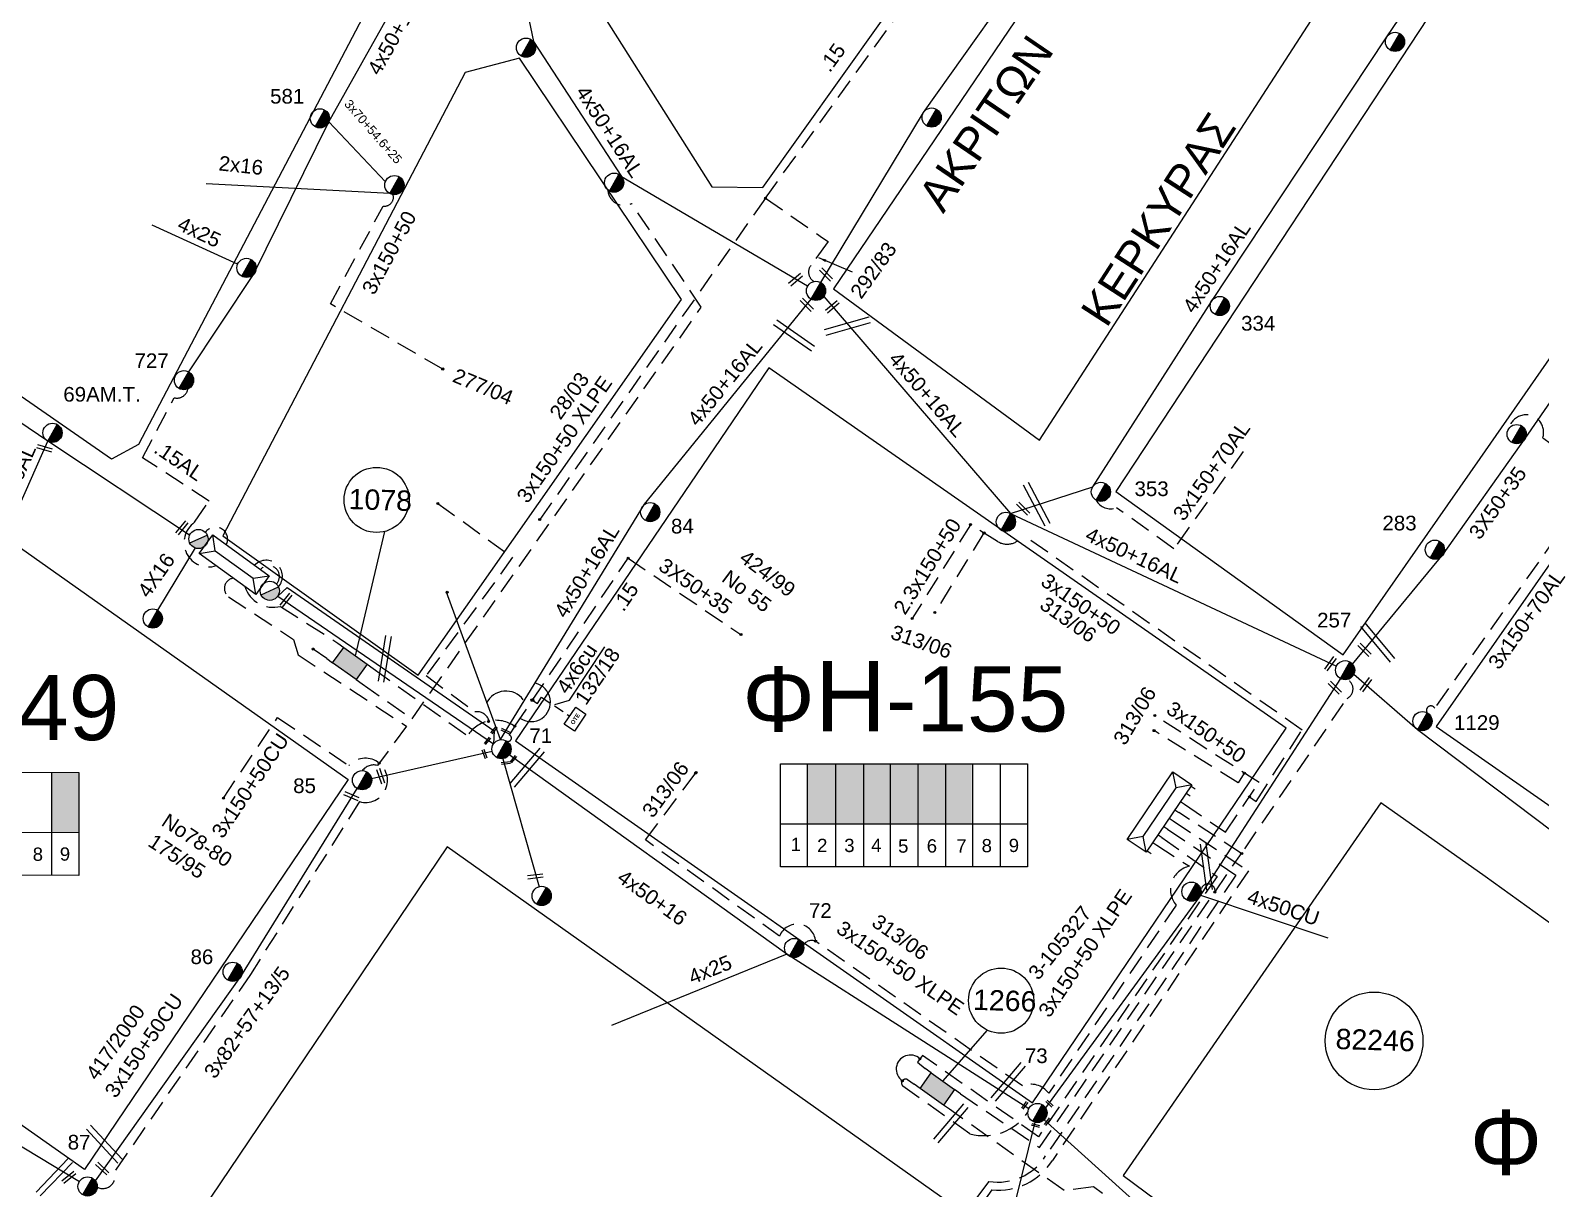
# Model space of a CAD drawing. Header units: millimetres. Extents: x 864 to 3062, y 833 to 2619.
# Drawn here: x 1935.2 to 2120.7, y 1020.3 to 1162.6 of the extents above; entities that cross this region are included whole.
import ezdxf
from ezdxf.enums import TextEntityAlignment as Align

# ---------------------------------------------------------------- set-up
doc = ezdxf.new("R2010")
doc.units = ezdxf.units.MM
doc.linetypes.add('DASHED', pattern=[19.05, 12.7, -6.35])
for name, color, linetype, lineweight in [('.15', 7, 'Continuous', 30), ('2x16', 7, 'Continuous', 30), ('3x150+50', 7, 'Continuous', 30), ('3x150+50 XLPE', 7, 'SYN_LINE', 30), ('3x150+50CU', 7, 'Continuous', 30), ('3x150+70', 7, 'Continuous', 30), ('3x150+70AL', 7, 'DASHED', 30), ('3X50+35', 7, 'Continuous', 30), ('3x70+54.6+25 AL', 7, 'SYN_LINE', 30), ('3x82+57+13_5', 7, 'Continuous', 30), ('4x25', 7, 'Continuous', 30), ('4X35', 7, 'DASHED', 30), ('4x50+13', 7, 'Continuous', 30), ('4x50+16', 7, 'Continuous', 30), ('4x50+16AL', 7, 'Continuous', 30), ('4x50AL', 7, 'Continuous', 30), ('4x50CU', 7, 'Continuous', 30), ('text διευθύνσεων', 250, 'Continuous', 30), ('Υπόβαθρο ΔΕΗ', 7, 'Continuous', 30)]:
    doc.layers.add(name, color=color, linetype=linetype, lineweight=lineweight)
for name, color, linetype in [('Link Box 4 Διευθύνσεων', 7, 'Continuous'), ('Pillar OTE', 7, 'Continuous'), ('TEXT ΚΑΛΩΔΙΩΝ', 7, 'Continuous'), ('Άγνωστα', 7, 'Continuous'), ('ΑΓΝΩΣΤΟ ΥΠΟΓΕΙΟ ΚΑΛΩΔΙΟ', 7, 'DASHED'), ('Επιγραφές - Σχήματα', 7, 'Continuous'), ('Καλώδια ΧΤ   3x150+50CU', 7, 'DASHED'), ('Καλώδια ΧΤ   3x150AL+50CU', 7, 'DASHED'), ('Μηχανική τομή', 7, 'Continuous'), ('Στύλος ΦΜ', 7, 'Continuous'), ('Στύλος ΦΜ @ 1', 7, 'Continuous'), ('Συνδέσεις', 7, 'Continuous'), ('Τομή', 7, 'Continuous'), ('Υποσταθμός εναέριος 2 στύλων', 7, 'Continuous'), ('Υποσταθμός πόλεως', 7, 'Continuous'), ('Υπόγεια καλώδια Παροχών ΧΤ   4x50AL', 7, 'DASHED'), ('Υπόγεια καλώδια Παροχών ΧΤ   4x6', 7, 'DASHED')]:
    doc.layers.add(name, color=color, linetype=linetype)
doc.styles.add('arial', font='arial.ttf')
doc.styles.get("Standard").update_dxf_attribs({"font": 'arial.ttf'})
doc.linetypes.add('SYN_LINE', pattern='A,0.5,-0.0001,["/\\/\\/\\/",Standard,S=0.1,R=0,X=0,Y=-0.05],-0.25', length=0.7501)
doc.dimstyles.new('ISO-25', dxfattribs={"dimtxt": 2.5, "dimasz": 2.5, "dimexe": 1.25, "dimexo": 0.625, "dimtad": 1, "dimtxsty": 'Standard', "dimcen": 2.5, "dimadec": 0, "dimazin": 0, "dimtfac": 1, "dimtmove": 0, "dimatfit": 3, "dimfxl": 1, "dimarcsym": 0})

# ---------------------------------------------------------------- blocks, each defined once
blk = doc.blocks.new('ΥΠΑΡΧΩΝ ΤΣΙΜΕΝΤΕΝΙΟΣ ΣΤΥΛΟΣ')
at = {"layer": 'Στύλος ΦΜ'}
blk.add_hatch(color=7, dxfattribs=at).paths.add_polyline_path([(-1.29, -2.28, 0.574793), (2.62, 0, 0.268822), (1.3, 2.27)])
at = {"layer": 'Στύλος ΦΜ', "color": 7}
blk.add_line((-1.29, -2.28), (1.3, 2.27), dxfattribs=at)
blk.add_circle((0, 0), 2.62, dxfattribs=at)
at = {"layer": 'Στύλος ΦΜ', "flags": 4}
for tag, p in [('ΑΡΙΘΜΟΣ', (-4.68, 8.05)), ('ΤΥΠΟΣ', (-4.91, 3.03))]:
    blk.add_attdef(tag, p, '', height=4, dxfattribs=at)
blk = doc.blocks.new('LINK BOX 4 ΑΝΑΧΩΡΗΣΕΩΝ')
at = {"layer": 'Link Box 4 Διευθύνσεων', "ltscale": 40}
blk.add_hatch(color=256, dxfattribs=at).paths.add_polyline_path([(-3.54, 0), (-3.54, -4.67), (3.54, -4.67), (3.54, 0)])
for p, q in [((-3.54, 0), (-5.33, 0)), ((5.33, 0), (3.54, 0)), ((-3.54, -4.67), (-5.33, -4.67)), ((5.33, -4.67), (3.54, -4.67))]:
    blk.add_line(p, q, dxfattribs=at)
blk.add_lwpolyline([(-3.54, -4.67), (-3.54, 0), (3.54, 0), (3.54, -4.67)], close=True, dxfattribs=at)
blk = doc.blocks.new('ΥΠΟΣΤΑΘΜΟΣ ΠΟΛΕΩΣ 9 ΑΝΑΧΩΡΗΣΕΩΝ')
at = {"layer": 'Υποσταθμός πόλεως', "ltscale": 40}
for p, q in [((-9.63, -2.82), (-9.63, -4)), ((-7.12, -2.82), (-7.12, -4)), ((-4.84, -2.82), (-4.84, -4)), ((-2.36, -2.82), (-2.36, -4)), ((0.09, -2.82), (0.09, -4)), ((2.55, -2.82), (2.55, -4)), ((5.02, -2.82), (5.02, -4)), ((7.48, -2.82), (7.48, -4)), ((9.61, -2.82), (9.61, -4))]:
    blk.add_line(p, q, dxfattribs=at)
blk.add_lwpolyline([(-10.02, 2.82), (10.02, 2.82), (10.02, -2.82), (-10.02, -2.82)], close=True, dxfattribs=at)
for points in [[(-7.21, 0), (-10.02, 2.82)], [(-10.02, -2.82), (-7.21, 0)], [(-7.21, 0), (7.21, 0)], [(7.21, 0), (10.02, 2.82)], [(10.02, -2.82), (7.21, 0)]]:
    blk.add_lwpolyline(points, dxfattribs=at)
at = {"layer": 'Υποσταθμός πόλεως', "linetype": 'SYN_LINE', "ltscale": 40, "flags": 1}
for tag, p in [('ΜΕΤΑΣΧΗΜΑΤΙΣΜΟΣ', (10.79, 1.71)), ('ΙΣΧΥΣ', (10.77, -1.08)), ('ΑΡΙΘΜΟΣ', (10.89, -3.8))]:
    blk.add_attdef(tag, p, '', height=1.8, dxfattribs=at)
blk = doc.blocks.new('ΥΠΟΣΤΑΘΜΟΣ ΕΝΑΕΡΙΟΣ ΕΠΙ 2 ΣΤΥΛΩΝ')
at = {"layer": 'Υποσταθμός εναέριος 2 στύλων', "linetype": 'Continuous'}
for points in [[(-11.97, -2.11, 0.574793), (-8.45, -0.07, 0.268822), (-9.64, 1.98)], [(9.68, -2.15, 0.574793), (13.19, -0.1, 0.268822), (12.01, 1.95)]]:
    blk.add_hatch(color=256, dxfattribs=at).paths.add_polyline_path(points)
for p, q in [((-11.97, -2.11), (-9.64, 1.98)), ((9.68, -2.15), (12.01, 1.95))]:
    blk.add_line(p, q, dxfattribs=at)
for centre in [(-10.81, -0.07), (10.84, -0.1)]:
    blk.add_circle(centre, 2.36, dxfattribs=at)
at = {"layer": 'Υποσταθμός πόλεως', "linetype": 'Continuous', "ltscale": 40}
blk.add_lwpolyline([(-8.57, 2.82), (8.57, 2.82), (8.57, -2.82), (-8.57, -2.82)], close=True, dxfattribs=at)
for points in [[(-5.75, 0), (-8.57, 2.82)], [(-8.57, -2.82), (-5.75, 0)], [(-5.75, 0), (5.75, 0)], [(5.75, 0), (8.57, 2.82)], [(8.57, -2.82), (5.75, 0)]]:
    blk.add_lwpolyline(points, dxfattribs=at)
at = {"layer": 'Υποσταθμός εναέριος 2 στύλων', "ltscale": 40, "flags": 1}
for tag, p in [('ΜΕΤΑΣΧΗΜΑΤΙΣΜΟΣ', (14.09, 2.51)), ('ΙΣΧΥΣ', (14.07, -0.28)), ('ΑΡΙΘΜΟΣ', (14.19, -3))]:
    blk.add_attdef(tag, p, '', height=1.8, dxfattribs=at)
blk = doc.blocks.new('ΜΗΧΑΝΙΚΗ ΤΟΜΗ')
at = {"layer": 'Μηχανική τομή', "ltscale": 40}
for p, q in [((-1.89, 0.78), (5.69, 0.78)), ((-1.89, -0.77), (5.69, -0.77))]:
    blk.add_line(p, q, dxfattribs=at)
blk = doc.blocks.new('ΤΟΜΗ')
at = {"layer": 'Τομή', "ltscale": 40}
for p, q in [((-5.68, 0), (17.06, 0)), ((-5.68, -2.77), (17.06, -2.77))]:
    blk.add_line(p, q, dxfattribs=at)
blk = doc.blocks.new('_ΣΥΝΔΕΣΗ')
at = {"layer": 'Συνδέσεις', "linetype": 'SYN_LINE', "ltscale": 40}
blk.add_hatch(color=256, dxfattribs=at).paths.add_polyline_path([(0.5, -0.01, 1), (-0.5, -0.01, 1)])
at = {"layer": 'Συνδέσεις'}
blk.add_circle((0, -0.01), 0.5, dxfattribs=at)
blk = doc.blocks.new('TSONTA XT1')
at = {"ltscale": 40}
h = blk.add_hatch(color=256, dxfattribs=at)
h.dxf.hatch_style = 1
h.paths.add_polyline_path([(595.96, 2487.66), (597.07, 2488.77), (595.96, 2489.87), (594.85, 2488.77)])
blk.add_lwpolyline([(594.85, 2488.77), (595.96, 2489.87), (597.07, 2488.77), (595.96, 2487.66)], close=True, dxfattribs=at)
blk = doc.blocks.new('PILLAR ΟΤΕ')
at = {"layer": 'Pillar OTE', "ltscale": 40}
blk.add_lwpolyline([(-3.31, 2.02), (3.39, 2.02), (3.39, -1.99), (-3.31, -1.99)], close=True, dxfattribs=at)
at = {"layer": 'Pillar OTE', "insert": (-1.81, 0.71), "char_height": 1.3575, "width": 109.961, "attachment_point": 1}
blk.add_mtext('{\\fArial|b1|i0|c161|p34;OTE}', dxfattribs=at)

msp = doc.modelspace()

# ---------------------------------------------------------------- hatches: boundary and pattern name
at = {"layer": 'Καλώδια ΧΤ   3x150AL+50CU', "linetype": 'DASHED', "lineweight": -3, "ltscale": 0.2}
h = msp.add_hatch(color=2, dxfattribs=at)
h.dxf.hatch_style = 1
h.paths.add_polyline_path([(2034.08, 1072.49), (2030.64, 1072.49), (2030.64, 1065.13), (2034.08, 1065.13)])
h = msp.add_hatch(color=85, dxfattribs=at)
h.dxf.hatch_style = 1
h.paths.add_polyline_path([(2034.08, 1065.13), (2037.52, 1065.12), (2037.52, 1072.49), (2034.08, 1072.49)])
h = msp.add_hatch(color=6, dxfattribs=at)
h.dxf.hatch_style = 1
h.paths.add_polyline_path([(2040.76, 1072.49), (2037.46, 1072.49), (2037.46, 1065.13), (2040.76, 1065.12)])
h = msp.add_hatch(color=151, dxfattribs=at)
h.dxf.hatch_style = 1
h.paths.add_polyline_path([(2044.06, 1072.49), (2040.76, 1072.49), (2040.76, 1065.12), (2044.06, 1065.12)])
h = msp.add_hatch(color=1, dxfattribs=at)
h.dxf.hatch_style = 1
h.paths.add_polyline_path([(2047.45, 1072.49), (2044.15, 1072.49), (2044.15, 1065.12), (2047.45, 1065.12)])
h = msp.add_hatch(color=62, dxfattribs=at)
h.dxf.hatch_style = 1
h.paths.add_polyline_path([(2050.78, 1072.49), (2047.48, 1072.49), (2047.48, 1065.12), (2050.78, 1065.12)])
h = msp.add_hatch(color=6, dxfattribs=at)
h.dxf.hatch_style = 1
h.paths.add_polyline_path([(1941.11, 1071.43), (1937.81, 1071.43), (1937.81, 1064.06), (1941.11, 1064.06)])

# ---------------------------------------------------------------- linework, layer by layer
at = {"layer": '.15', "color": 2, "linetype": 'DASHED', "lineweight": -3, "ltscale": 0.2}
msp.add_lwpolyline([(2025.45, 1141.95), (2051, 1177.31), (2041.52, 1183.96)], dxfattribs=at)
at = {"layer": '.15', "color": 6, "linetype": 'DASHED', "lineweight": -3, "ltscale": 0.2}
msp.add_lwpolyline([(1958.03, 1096.82, -0.868987), (1955.37, 1102.14), (1957.15, 1104.75), (1948.96, 1110.06), (1952.86, 1117.44, 0.431392), (1954.55, 1118.51, -1.476166)], format="xyb", dxfattribs=at)
at = {"layer": '.15', "color": 5, "linetype": 'DASHED', "lineweight": -3, "ltscale": 0.2}
msp.add_lwpolyline([(1994.69, 1077.09), (2008.6, 1097.73)], dxfattribs=at)
at = {"layer": '2x16', "color": 6, "linetype": 'SYN_LINE', "lineweight": -3, "ltscale": 15}
msp.add_lwpolyline([(1979.32, 1142.52), (1956.8, 1143.72)], dxfattribs=at)
at = {"layer": '2x16', "color": 151, "linetype": 'SYN_LINE', "lineweight": -3, "ltscale": 8}
msp.add_lwpolyline([(1955.43, 1099), (1950.82, 1091.35)], dxfattribs=at)
at = {"layer": '3x150+50', "color": 6, "linetype": 'DASHED', "lineweight": -3, "ltscale": 0.2}
msp.add_lwpolyline([(1985.83, 1120.96), (1972.05, 1128.96), (1978.52, 1140.98, 0.560277), (1979.73, 1142.38, -52.835946)], format="xyb", dxfattribs=at)
at = {"layer": '3x150+50', "color": 5, "linetype": 'DASHED', "lineweight": -3, "ltscale": 0.2}
for points in [[(1985.23, 1104.45), (1994.42, 1097.84), (1983.81, 1083.31), (1989.77, 1078.86, -0.382244), (1991.53, 1077.75, 183.471614)], [(1965.42, 1094.58, 1.030131), (1963.47, 1096.35, -0.168773)], [(1977.28, 1084.2), (1988.87, 1075.93, -0.426194), (1994.69, 1077.09)], [(1994.69, 1077.09), (1993.98, 1076.04, -1.141758), (1993.64, 1075.3, 8.196925)]]:
    msp.add_lwpolyline(points, format="xyb", dxfattribs=at)
at = {"layer": '3x150+50', "color": 2, "linetype": 'DASHED', "lineweight": -3, "ltscale": 0.2}
msp.add_lwpolyline([(2084.88, 1068.43), (2085.71, 1067.87), (2091.35, 1076.63), (2057.08, 1100.59, -0.425468), (2053.94, 1099.8), (2050.63, 1101.85), (2043.48, 1090.34)], format="xyb", dxfattribs=at)
at = {"layer": '3x150+50', "color": 151, "linetype": 'DASHED', "lineweight": -3, "ltscale": 0.2}
msp.add_lwpolyline([(1956.69, 1100.92, -0.920462), (1959.28, 1099.39, 0.32939)], format="xyb", dxfattribs=at)
at = {"layer": '3x150+50', "color": 2, "linetype": 'DASHED', "lineweight": -3, "ltscale": 0.2}
for points in [[(2052.29, 1100.83), (2046.25, 1091.07)], [(2086.07, 1070.17), (2073.26, 1078.41)], [(2084.25, 1071.34), (2083.5, 1070.14), (2073.17, 1076.56)], [(2076.91, 1067.51), (2081.95, 1064.1), (2086.07, 1070.17)]]:
    msp.add_lwpolyline(points, dxfattribs=at)
at = {"layer": '3x150+50', "color": 1, "linetype": 'DASHED', "lineweight": -3, "ltscale": 0.2}
msp.add_lwpolyline([(1965.68, 1094.22, 0.968723), (1962.74, 1096.88, -0.241031)], format="xyb", dxfattribs=at)
at = {"layer": '3x150+50', "color": 27, "linetype": 'DASHED', "lineweight": -3, "ltscale": 0.2}
msp.add_lwpolyline([(1960.16, 1095.28, 0.684118), (1959.55, 1092.99), (1967.52, 1087.74), (1968.07, 1085.87), (1981.4, 1077.09), (1977.81, 1072.28, 0.310574), (1975.96, 1071.64, -6.646849)], format="xyb", dxfattribs=at)
at = {"layer": '3x150+50', "color": 85, "linetype": 'DASHED', "lineweight": -3, "ltscale": 0.2}
msp.add_lwpolyline([(1961.55, 1094.27, 0.40395), (1965.92, 1091.82), (1972.95, 1087.3)], format="xyb", dxfattribs=at)
msp.add_lwpolyline([(1971.59, 1085.4), (1969.93, 1086.58)], dxfattribs=at)
at = {"layer": '3x150+50 XLPE', "color": 85, "linetype": 'DASHED', "lineweight": -3, "ltscale": 0.2}
msp.add_lwpolyline([(1975.93, 1082.3), (1982.07, 1078.01), (2017.58, 1128.55), (2009.03, 1141.31, -0.552951), (2006.11, 1142.96, 0.126739)], format="xyb", dxfattribs=at)
at = {"layer": '3x150+50 XLPE', "color": 2, "linetype": 'DASHED', "lineweight": -3, "ltscale": 0.2}
msp.add_lwpolyline([(2025.45, 1141.95), (1997.74, 1102.47)], dxfattribs=at)
at = {"layer": '3x150+50 XLPE', "color": 62, "linetype": 'DASHED', "lineweight": -3, "ltscale": 0.2}
msp.add_lwpolyline([(2116.78, 1113.72, -1.035845), (2120.9, 1112.53), (2156.14, 1087.51)], format="xyb", dxfattribs=at)
at = {"layer": '3x150+50 XLPE', "color": 1, "linetype": 'DASHED', "lineweight": -3, "ltscale": 0.2}
msp.add_lwpolyline([(2057.68, 1029.72, -0.326843), (2050.56, 1027.06), (2042.33, 1032.9, -0.870361), (2042.91, 1033.71), (2043.7, 1033.15)], format="xyb", dxfattribs=at)
at = {"layer": '3x150+50CU', "color": 2, "linetype": 'DASHED', "lineweight": -3, "ltscale": 0.2}
msp.add_lwpolyline([(2025.45, 1141.95), (2032.46, 1137.09)], dxfattribs=at)
msp.add_lwpolyline([(2032.46, 1137.09), (2033.14, 1136.61), (2031.01, 1133.67, 0.443675), (2031.42, 1131.71)], format="xyb", dxfattribs=at)
at = {"layer": '3x150+50CU', "color": 27, "linetype": 'DASHED', "lineweight": -3, "ltscale": 0.2}
msp.add_lwpolyline([(1958.91, 1068.28), (1965.56, 1078.17), (1974.32, 1072.27, -1.796013), (1975.61, 1067.84), (1962.23, 1046.63), (1945.5, 1022.35, -0.682851), (1943.41, 1020.49, -115.724267)], format="xyb", dxfattribs=at)
at = {"layer": '3x150+70', "color": 6, "linetype": 'DASHED', "lineweight": -3, "ltscale": 0.2}
msp.add_lwpolyline([(2075.53, 1065.47), (2084.77, 1059.34), (2060.7, 1023.79, -0.283079), (2053.26, 1020.15), (2048.99, 1014.27, -0.727618), (2045.53, 1009.5), (2035.35, 995.47, -0.617948), (2030.86, 989.28), (2016.74, 969.83), (2002.34, 979.74)], format="xyb", dxfattribs=at)
at = {"layer": '3x150+70', "color": 62, "linetype": 'DASHED', "lineweight": -3, "ltscale": 0.2}
msp.add_lwpolyline([(2074.84, 1064.46), (2083.2, 1058.8), (2059.86, 1024.34, -0.302249), (2052.9, 1021.21), (2052.9, 1021.21), (2048.5, 1015.35, 0.386163), (2045.48, 1011.18), (2034.23, 995.66)], format="xyb", dxfattribs=at)
at = {"layer": '3x150+70AL', "color": 30, "linetype": 'DASHED', "lineweight": -3, "ltscale": 0.2}
msp.add_lwpolyline([(2084.13, 1110.82), (2075.59, 1098.9), (2068.58, 1103.92, -0.372791), (2066.06, 1104.86, 164.389091)], format="xyb", dxfattribs=at)
at = {"layer": '3x150+70AL', "color": 151, "linetype": 'DASHED', "lineweight": -3, "ltscale": 0.2}
msp.add_lwpolyline([(2122.56, 1100.37), (2107.63, 1079.33, 1.017947), (2106.7, 1078.75, -4.856684)], format="xyb", dxfattribs=at)
at = {"layer": '3X50+35', "color": 62, "lineweight": -3, "ltscale": 0.2}
msp.add_lwpolyline([(2097.54, 1084.72), (2108.71, 1098.27), (2118.74, 1112.45), (2129.34, 1127.8), (2140.13, 1144.39), (2149.95, 1161.12)], dxfattribs=at)
at = {"layer": '3X50+35', "color": 5, "linetype": 'DASHED', "lineweight": -3, "ltscale": 0.2}
msp.add_lwpolyline([(2008.6, 1097.73), (2022.45, 1088.35)], dxfattribs=at)
at = {"layer": '3X50+35', "color": 1, "lineweight": -3, "ltscale": 0.2}
msp.add_lwpolyline([(2096.05, 1082.95), (2078.73, 1056.11), (2059.84, 1030.25)], dxfattribs=at)
at = {"layer": '3x70+54.6+25 AL', "color": 6, "linetype": 'SYN_LINE', "lineweight": -3, "ltscale": 10}
msp.add_lwpolyline([(1978.8, 1143.97), (1971.85, 1151.34)], dxfattribs=at)
at = {"layer": '3x70+54.6+25 AL', "color": 1, "linetype": 'SYN_LINE', "lineweight": -3, "ltscale": 15}
msp.add_lwpolyline([(1965.58, 1093.07), (1966.74, 1094.15), (1992.14, 1076.55), (1992.08, 1074.95)], dxfattribs=at)
at = {"layer": '3x70+54.6+25 AL', "color": 5, "linetype": 'SYN_LINE', "lineweight": -3, "ltscale": 15}
msp.add_lwpolyline([(1965.58, 1093.07), (1992.08, 1074.95)], dxfattribs=at)
at = {"layer": '3x70+54.6+25 AL', "color": 2, "linetype": 'SYN_LINE', "lineweight": -3, "ltscale": 15}
msp.add_lwpolyline([(1880.05, 1064.85), (1888, 1057.37), (1896.15, 1051.55), (1910.99, 1041.05), (1926.36, 1030.15), (1941.22, 1021.19)], dxfattribs=at)
at = {"layer": '3x82+57+13_5', "color": 1, "linetype": 'Continuous', "lineweight": -3, "ltscale": 0.2}
for points in [[(1977.08, 1070.7), (1991.9, 1074.02)], [(1943.18, 1021.29), (1961.05, 1046.35), (1975.31, 1069.46)]]:
    msp.add_lwpolyline(points, dxfattribs=at)
at = {"layer": '4x25', "color": 6, "linetype": 'SYN_LINE', "lineweight": -3, "ltscale": 15}
msp.add_lwpolyline([(1960.65, 1133.83), (1950.16, 1138.63)], dxfattribs=at)
at = {"layer": '4x25', "color": 85, "linetype": 'SYN_LINE', "lineweight": -3, "ltscale": 15}
msp.add_lwpolyline([(2028.08, 1049.1), (2006.54, 1040.36)], dxfattribs=at)
at = {"layer": '4X35', "color": 5, "linetype": 'SYN_LINE', "lineweight": -3, "ltscale": 15}
msp.add_lwpolyline([(1992.94, 1075.45), (1986.29, 1093.55)], dxfattribs=at)
at = {"layer": '4x50+13', "color": 2, "lineweight": -3, "ltscale": 0.2}
msp.add_lwpolyline([(2032.24, 1131.58), (2044.85, 1152.47), (2054.78, 1166.43), (2064.4, 1181.43), (2073.65, 1195.24), (2088.1, 1212.82)], dxfattribs=at)
at = {"layer": '4x50+16', "color": 151, "lineweight": -3, "ltscale": 0.2}
msp.add_lwpolyline([(1954.76, 1100.56), (1937.33, 1112.1), (1918.36, 1124.95), (1897.49, 1139.69), (1897.04, 1140.01)], dxfattribs=at)
at = {"layer": '4x50+16', "color": 1, "lineweight": -3, "ltscale": 0.2}
msp.add_lwpolyline([(1993.21, 1073.11), (1997.66, 1057.39)], dxfattribs=at)
at = {"layer": '4x50+16', "color": 85, "lineweight": -3, "ltscale": 0.2}
msp.add_lwpolyline([(2057.78, 1030.1), (2028.08, 1049.1), (1994.01, 1073.59)], dxfattribs=at)
at = {"layer": '4x50+16AL', "color": 6, "lineweight": -3, "ltscale": 0.2}
msp.add_lwpolyline([(1954.65, 1120.61), (1962.61, 1132.59), (1971.85, 1151.34), (1982.44, 1170.24), (1990.29, 1187.07)], dxfattribs=at)
at = {"layer": '4x50+16AL', "color": 85, "lineweight": -3, "ltscale": 0.2}
msp.add_lwpolyline([(1991.52, 1187.21), (1996.97, 1161.18), (2007.8, 1144.59), (2030.64, 1131.16)], dxfattribs=at)
at = {"layer": '4x50+16AL', "color": 30, "lineweight": -3, "ltscale": 0.2}
msp.add_lwpolyline([(2055.56, 1103.22), (2065.64, 1106.51), (2080.21, 1129.27), (2101.69, 1161.64), (2113.14, 1178.6), (2119.25, 1186.3)], dxfattribs=at)
at = {"layer": '4x50+16AL', "color": 5, "lineweight": -3, "ltscale": 0.2}
msp.add_lwpolyline([(1992.94, 1075.45), (2010.62, 1104.35), (2031.08, 1129.54)], dxfattribs=at)
at = {"layer": '4x50+16AL', "color": 151, "lineweight": -3, "ltscale": 0.2}
for points in [[(2032.61, 1129.87), (2055.56, 1103.22), (2095.56, 1084.47)], [(2097.69, 1083.48), (2105.53, 1076.71), (2124.69, 1062.25), (2140.09, 1052.13)], [(2059.63, 1028.82), (2076.01, 1014.01), (2099.1, 996.99), (2117.92, 983.29)]]:
    msp.add_lwpolyline(points, dxfattribs=at)
at = {"layer": '4x50+16AL', "color": 62, "lineweight": -3, "ltscale": 0.2}
msp.add_lwpolyline([(2026.61, 964.64), (2038.18, 983.58), (2052.15, 1002.43), (2058.59, 1028.46)], dxfattribs=at)
at = {"layer": '4x50AL', "color": 151, "lineweight": -3, "ltscale": 0.2}
msp.add_lwpolyline([(1933.18, 1102.67), (1937.33, 1112.1)], dxfattribs=at)
at = {"layer": '4x50CU', "color": 1, "linetype": 'SYN_LINE', "lineweight": -3, "ltscale": 15}
msp.add_lwpolyline([(2078.87, 1056.37), (2094.52, 1051.13)], dxfattribs=at)
at = {"layer": 'Pillar OTE', "lineweight": -3, "ltscale": 40}
for points in [[(2027.32, 1059.85), (2027.32, 1072.49), (2057.65, 1072.49), (2057.65, 1059.82), (2027.32, 1059.85)], [(2030.64, 1059.85), (2030.64, 1072.49)], [(2034.08, 1059.85), (2034.08, 1072.49)], [(2037.52, 1059.84), (2037.52, 1072.49)], [(2040.82, 1059.84), (2040.82, 1072.49)], [(2044.21, 1059.84), (2044.21, 1072.49)], [(2047.6, 1059.83), (2047.6, 1072.49)], [(2050.94, 1059.83), (2050.94, 1072.49)], [(2054.33, 1059.83), (2054.33, 1072.49)], [(1910.81, 1058.8), (1910.81, 1071.44), (1941.14, 1071.43), (1941.14, 1058.77), (1910.81, 1058.8)], [(1937.82, 1058.77), (1937.82, 1071.43)], [(2027.32, 1065.13), (2057.65, 1065.1)], [(1910.81, 1064.08), (1941.14, 1064.05)]]:
    msp.add_lwpolyline(points, dxfattribs=at)
at = {"layer": 'Άγνωστα', "color": 151, "linetype": 'DASHED', "lineweight": -3, "ltscale": 0.2}
for points in [[(2084.3, 1062.04), (2096.87, 1080.52, 0.616528), (2096.91, 1082.83, 17.786306)], [(2080.65, 1056.73, 1.140065), (2078.94, 1056.79, 5.967796)]]:
    msp.add_lwpolyline(points, format="xyb", dxfattribs=at)
at = {"layer": 'Άγνωστα', "color": 85, "linetype": 'DASHED', "lineweight": -3, "ltscale": 0.2}
for points in [[(2031.62, 1050.69, 0.801116), (2027.19, 1051.31), (2010.73, 1063.14), (2016.95, 1071.43)], [(2073.51, 1062.49), (2077.53, 1059.9, 0.572686), (2075.89, 1055.14), (2060.24, 1032.04, 0.345551), (2057.02, 1032.92), (2031.62, 1050.69, 0.382859), (2030.11, 1050.19, 0.086184)]]:
    msp.add_lwpolyline(points, format="xyb", dxfattribs=at)
at = {"layer": 'Άγνωστα', "color": 151, "linetype": 'DASHED', "lineweight": -3, "ltscale": 0.2}
msp.add_lwpolyline([(2049.4, 1031.97), (2059.12, 1025.36), (2083.89, 1061.48), (2076.22, 1066.49)], dxfattribs=at)
at = {"layer": 'Άγνωστα', "color": 1, "linetype": 'DASHED', "lineweight": -3, "ltscale": 0.2}
msp.add_lwpolyline([(2074.14, 1063.43), (2080.9, 1058.66), (2058.98, 1026.69), (2044.72, 1036.67), (2044.12, 1035.85), (2045.05, 1035.05)], dxfattribs=at)
at = {"layer": 'ΑΓΝΩΣΤΟ ΥΠΟΓΕΙΟ ΚΑΛΩΔΙΟ', "color": 2, "linetype": 'DASHED', "lineweight": -3, "ltscale": 0.2}
msp.add_lwpolyline([(2120.64, 979.65, -0.33602), (2115.9, 983.53), (2065.74, 1020.54), (2062.13, 1020.07), (2048.05, 1030.07)], format="xyb", dxfattribs=at)
at = {"layer": 'Καλώδια ΧΤ   3x150+50CU', "color": 7, "linetype": 'Continuous', "ltscale": 0.2}
for centre, radius, start, end in [((1993.59, 1078.77), 2.65, 36.4471, 154.4279), ((1996.67, 1080.05), 2.39, 237.422, 76.7309)]:
    msp.add_arc(centre, radius, start, end, dxfattribs=at)
at = {"layer": 'Υπόβαθρο ΔΕΗ', "lineweight": -3}
for points in [[(2073.03, 1210.43), (2033.03, 1241.56), (1998.26, 1175.98), (2018.88, 1143.34), (2025.15, 1143.27)], [(2082.56, 1202.77), (2033.8, 1130.81), (2059.09, 1112.23), (2105.76, 1184.34)], [(1969.21, 1199.88), (1983.32, 1178.1), (1948.49, 1111.69), (1945.18, 1109.9), (1898.88, 1141.98), (1898.82, 1147.1)], [(2113.2, 1109.96), (2144.13, 1154.4), (2115.03, 1176.87), (2112.46, 1172.77), (2068.47, 1105.93), (2096.4, 1085.85)], [(1995.25, 1159.13), (1988.59, 1157.38), (1958.85, 1100.46), (1982.83, 1083.36), (2015.14, 1129.51)], [(2089.38, 1076.85), (2025.87, 1121.13), (1994.78, 1075.29), (2058.23, 1030.85)], [(1913.96, 1113.13), (1974.21, 1070.56), (1941.83, 1022.68), (1880.76, 1065.7)], [(2197.14, 1054.37), (2127.38, 1105.08), (2107.81, 1077.05), (2178.96, 1027.39)], [(2114.65, 988.34), (2130.87, 976.59), (2171.13, 1017.4), (2113.81, 1058.63), (2101.01, 1067.7), (2069.38, 1021.92)], [(1986.39, 1062.27), (1953.87, 1014.1), (2015.71, 971.8), (2049.07, 1017.84)]]:
    msp.add_lwpolyline(points, close=True, dxfattribs=at)
for points in [[(1975.12, 1085.75), (1978.72, 1101.02)], [(2047.23, 1033.51), (2052.74, 1039.76)]]:
    msp.add_lwpolyline(points, dxfattribs=at)
for centre, radius in [((1977.72, 1104.89), 4), ((2054.39, 1043.4), 4), ((2100.19, 1038.46), 6)]:
    msp.add_circle(centre, radius, dxfattribs=at)
msp.add_arc((2043.24, 1034.99), 1.73, 47.0197, 236.0153, dxfattribs=at)
at = {"layer": 'Υπόγεια καλώδια Παροχών ΧΤ   4x6', "color": 5, "linetype": 'DASHED', "lineweight": -2, "ltscale": 0.1}
msp.add_lwpolyline([(1997.03, 1080.18), (1997.03, 1080.18), (1997.45, 1079.9), (1997.96, 1080.65), (2001.43, 1078.34)], dxfattribs=at)

# ---------------------------------------------------------------- block references
at = {"layer": 'Link Box 4 Διευθύνσεων', "lineweight": -3}
for p, xscale, yscale, zscale, rotation in [((1973.76, 1083.85), 0.4999999999999999, 0.4999999999999999, 0.4999999999999999, 144.4972191081964), ((2047.23, 1033.51), 0.5, 0.5, 0.5, 324.6446884931518)]:
    msp.add_blockref('LINK BOX 4 ΑΝΑΧΩΡΗΣΕΩΝ', p, dxfattribs=dict(at, xscale=xscale, yscale=yscale, zscale=zscale, rotation=rotation))
at = {"layer": 'Pillar OTE', "xscale": 0.375, "yscale": 0.375, "zscale": 0.375, "rotation": 56.00000000000001}
msp.add_blockref('PILLAR ΟΤΕ', (2002.08, 1077.95), dxfattribs=at)
at = {"layer": 'Μηχανική τομή', "lineweight": -3}
for p, xscale, yscale, zscale, rotation in [((2033.23, 1132.24), 0.2499999999999464, 0.2499999999999464, 0.4999999999999997, 134.7237351322458), ((2028.79, 1131.65), 0.2499999999999464, 0.2499999999999464, 0.4999999999999997, 40.31150906164668), ((2030.87, 1128.5), 0.2499999999999464, 0.2499999999999464, 0.4999999999999997, 134.7237351322458), ((2033.31, 1128.33), 0.2499999999999464, 0.2499999999999464, 0.4999999999999997, 40.31150906164669), ((1936.47, 1111.37), 0.2499999999999463, 0.2499999999999463, 0.4999999999999997, 344.1251074759596), ((2057.44, 1103.48), 0.2499999999999464, 0.2499999999999464, 0.4999999999999997, 134.7237351322458), ((1954.09, 1101.82), 0.2499999999999462, 0.2499999999999462, 0.4999999999999997, 230.3593956881088), ((1966.87, 1092.94), 0.2499999999999462, 0.2499999999999462, 0.4999999999999997, 230.3593956881088), ((2099.35, 1086.15), 0.2499999999999464, 0.2499999999999464, 0.4999999999999997, 134.7237351322458), ((2094.56, 1084.39), 0.2499999999999464, 0.2499999999999464, 0.4999999999999997, 54.01106009961784), ((2095.7, 1081.49), 0.2499999999999464, 0.2499999999999464, 0.4999999999999997, 134.7237351322458), ((2098.93, 1081.81), 0.2499999999999464, 0.2499999999999464, 0.4999999999999997, 54.01106009961784), ((1991.47, 1075.49), 0.1340019495446869, 0.1340019495446869, 0.2680038990894312, 230.3593956881088), ((1992.27, 1076.81), 0.1340019495446869, 0.1340019495446869, 0.2680038990894312, 230.3593956881088), ((1993.26, 1076.63), 0.1481222816095507, 0.1481222816095507, 0.2962445632191649, 334.940974891433), ((1990.85, 1073.96), 0.1481222816095507, 0.1481222816095507, 0.2962445632191649, 289.9572027749755), ((1993.3, 1072.57), 0.1501359342044379, 0.1501359342044379, 0.3002718684089402, 6.359015756574669), ((1994.66, 1073.25), 0.1340019495446869, 0.1340019495446869, 0.2680038990894312, 230.3593956881088), ((1978.03, 1071.42), 0.2499999999999463, 0.2499999999999463, 0.4999999999999997, 289.9572027749755), ((1974.16, 1068.71), 0.2499999999999463, 0.2499999999999463, 0.4999999999999997, 337.6900947919483), ((1996.74, 1058.62), 0.2499999999999462, 0.2499999999999462, 0.4999999999999997, 6.359015756574668), ((2057.17, 1030.35), 0.1323114101961392, 0.1323114101961392, 0.264622820392335, 54.01106009961784), ((2060.15, 1030.92), 0.1323114101961392, 0.1323114101961392, 0.264622820392335, 316.016139511816), ((2058.37, 1028.17), 0.1323114101961393, 0.1323114101961393, 0.264622820392335, 345.0583406028775), ((2059.96, 1028.33), 0.1323114101961392, 0.1323114101961392, 0.264622820392335, 54.01106009961784), ((1940.28, 1021.98), 0.2499999999999463, 0.2499999999999463, 0.4999999999999997, 219.2036028953198), ((1944.38, 1022.46), 0.2499999999999463, 0.2499999999999463, 0.4999999999999997, 136.4809184825661)]:
    msp.add_blockref('ΜΗΧΑΝΙΚΗ ΤΟΜΗ', p, dxfattribs=dict(at, xscale=xscale, yscale=yscale, zscale=zscale, rotation=rotation))
at = {"layer": 'Στύλος ΦΜ @ 1', "lineweight": -3, "ltscale": 40, "xscale": 0.4499999999998181, "yscale": 0.4499999999998181, "zscale": 0.4499999999998181}
for p in [(1996.06, 1160.43), (2102.76, 1161.14), (2045.86, 1151.85), (1979.9, 1143.55), (2006.88, 1143.85), (1961.74, 1133.38), (2031.66, 1130.56), (2117.69, 1112.97), (2054.98, 1102.2), (1950.23, 1090.33), (1997.98, 1056.26), (2077.76, 1056.79)]:
    msp.add_blockref('ΥΠΑΡΧΩΝ ΤΣΙΜΕΝΤΕΝΙΟΣ ΣΤΥΛΟΣ', p, dxfattribs=at)
at = {"layer": 'Στύλος ΦΜ @ 1', "lineweight": -3, "ltscale": 40}
ref = msp.add_blockref('ΥΠΑΡΧΩΝ ΤΣΙΜΕΝΤΕΝΙΟΣ ΣΤΥΛΟΣ', (1970.75, 1151.75), dxfattribs=dict(at, xscale=0.449999999999818, yscale=0.449999999999818, zscale=0.449999999999818))
ref.add_attrib('ΤΥΠΟΣ', '581', (1964.64, 1153.56), dxfattribs={"layer": 'Στύλος ΦΜ', "height": 1.8, "flags": 4})
ref = msp.add_blockref('ΥΠΑΡΧΩΝ ΤΣΙΜΕΝΤΕΝΙΟΣ ΣΤΥΛΟΣ', (2081.24, 1128.7), dxfattribs=dict(at, xscale=0.4499999999998181, yscale=0.4499999999998181, zscale=0.4499999999998181))
ref.add_attrib('ΤΥΠΟΣ', '334', (2083.86, 1125.68), dxfattribs={"layer": 'Στύλος ΦΜ', "height": 1.8, "flags": 4})
ref = msp.add_blockref('ΥΠΑΡΧΩΝ ΤΣΙΜΕΝΤΕΝΙΟΣ ΣΤΥΛΟΣ', (1954.06, 1119.59), dxfattribs=dict(at, xscale=0.4499999999998181, yscale=0.4499999999998181, zscale=0.4499999999998181))
ref.add_attrib('ΤΥΠΟΣ', '727', (1947.99, 1121.08), dxfattribs={"layer": 'Στύλος ΦΜ', "height": 1.8, "flags": 4})
ref = msp.add_blockref('ΥΠΑΡΧΩΝ ΤΣΙΜΕΝΤΕΝΙΟΣ ΣΤΥΛΟΣ', (1937.92, 1113.13), dxfattribs=dict(at, xscale=0.4499999999998181, yscale=0.4499999999998181, zscale=0.4499999999998181))
ref.add_attrib('ΤΥΠΟΣ', '69AM.T.', (1939.25, 1116.96), dxfattribs={"layer": 'Στύλος ΦΜ', "height": 1.8, "flags": 4})
ref = msp.add_blockref('ΥΠΑΡΧΩΝ ΤΣΙΜΕΝΤΕΝΙΟΣ ΣΤΥΛΟΣ', (2066.64, 1105.88), dxfattribs=dict(at, xscale=0.4499999999998181, yscale=0.4499999999998181, zscale=0.4499999999998181))
ref.add_attrib('ΤΥΠΟΣ', '353', (2070.77, 1105.36), dxfattribs={"layer": 'Στύλος ΦΜ', "height": 1.8, "flags": 4})
ref = msp.add_blockref('ΥΠΑΡΧΩΝ ΤΣΙΜΕΝΤΕΝΙΟΣ ΣΤΥΛΟΣ', (2011.31, 1103.39), dxfattribs=dict(at, xscale=0.4499999999997952, yscale=0.4499999999997952, zscale=0.4499999999997952))
ref.add_attrib('ΤΥΠΟΣ', '84', (2013.86, 1100.77), dxfattribs={"layer": 'Στύλος ΦΜ', "height": 1.8, "flags": 4})
ref = msp.add_blockref('ΥΠΑΡΧΩΝ ΤΣΙΜΕΝΤΕΝΙΟΣ ΣΤΥΛΟΣ', (2107.65, 1098.78), dxfattribs=dict(at, xscale=0.449999999999818, yscale=0.449999999999818, zscale=0.449999999999818))
ref.add_attrib('ΤΥΠΟΣ', '283', (2101.21, 1101.15), dxfattribs={"layer": 'Στύλος ΦΜ', "height": 1.8, "flags": 4})
ref = msp.add_blockref('ΥΠΑΡΧΩΝ ΤΣΙΜΕΝΤΕΝΙΟΣ ΣΤΥΛΟΣ', (2096.63, 1083.98), dxfattribs=dict(at, xscale=0.4499999999998181, yscale=0.4499999999998181, zscale=0.4499999999998181))
ref.add_attrib('ΤΥΠΟΣ', '257', (2093.19, 1089.23), dxfattribs={"layer": 'Στύλος ΦΜ', "height": 1.8, "flags": 4})
ref = msp.add_blockref('ΥΠΑΡΧΩΝ ΤΣΙΜΕΝΤΕΝΙΟΣ ΣΤΥΛΟΣ', (2106.12, 1077.73), dxfattribs=dict(at, xscale=0.4499999999998314, yscale=0.4499999999998314, zscale=0.4499999999998314))
ref.add_attrib('ΤΥΠΟΣ', '1129', (2110, 1076.65), dxfattribs={"layer": 'Στύλος ΦΜ', "height": 1.8, "flags": 4})
ref = msp.add_blockref('ΥΠΑΡΧΩΝ ΤΣΙΜΕΝΤΕΝΙΟΣ ΣΤΥΛΟΣ', (1993.05, 1074.28), dxfattribs=dict(at, xscale=0.4499999999998181, yscale=0.4499999999998181, zscale=0.4499999999998181))
ref.add_attrib('ΤΥΠΟΣ', '71', (1996.47, 1075.03), dxfattribs={"layer": 'Στύλος ΦΜ', "height": 1.8, "flags": 4})
ref = msp.add_blockref('ΥΠΑΡΧΩΝ ΤΣΙΜΕΝΤΕΝΙΟΣ ΣΤΥΛΟΣ', (1975.93, 1070.47), dxfattribs=dict(at, xscale=0.4499999999998181, yscale=0.4499999999998181, zscale=0.4499999999998181))
ref.add_attrib('ΤΥΠΟΣ', '85', (1967.47, 1068.89), dxfattribs={"layer": 'Στύλος ΦΜ', "height": 1.8, "flags": 4})
ref = msp.add_blockref('ΥΠΑΡΧΩΝ ΤΣΙΜΕΝΤΕΝΙΟΣ ΣΤΥΛΟΣ', (2028.98, 1049.87), dxfattribs=dict(at, xscale=0.4499999999998181, yscale=0.4499999999998181, zscale=0.4499999999998181))
ref.add_attrib('ΑΡΙΘΜΟΣ', '72', (2030.8, 1053.57), dxfattribs={"layer": 'Στύλος ΦΜ', "height": 1.8, "flags": 4})
ref = msp.add_blockref('ΥΠΑΡΧΩΝ ΤΣΙΜΕΝΤΕΝΙΟΣ ΣΤΥΛΟΣ', (1960.04, 1046.95), dxfattribs=dict(at, xscale=0.4499999999998181, yscale=0.4499999999998181, zscale=0.4499999999998181))
ref.add_attrib('ΤΥΠΟΣ', '86', (1954.87, 1047.89), dxfattribs={"layer": 'Στύλος ΦΜ', "height": 1.8, "flags": 4})
ref = msp.add_blockref('ΥΠΑΡΧΩΝ ΤΣΙΜΕΝΤΕΝΙΟΣ ΣΤΥΛΟΣ', (2058.85, 1029.61), dxfattribs=dict(at, xscale=0.4499999999998181, yscale=0.4499999999998181, zscale=0.4499999999998181))
ref.add_attrib('ΤΥΠΟΣ', '73', (2057.31, 1035.73), dxfattribs={"layer": 'Στύλος ΦΜ', "height": 1.8, "flags": 4})
ref = msp.add_blockref('ΥΠΑΡΧΩΝ ΤΣΙΜΕΝΤΕΝΙΟΣ ΣΤΥΛΟΣ', (1942.23, 1020.58), dxfattribs=dict(at, xscale=0.4499999999998181, yscale=0.4499999999998181, zscale=0.4499999999998181))
ref.add_attrib('ΤΥΠΟΣ', '87', (1939.79, 1025.12), dxfattribs={"layer": 'Στύλος ΦΜ', "height": 1.8, "flags": 4})
at = {"layer": 'Συνδέσεις', "lineweight": -3, "xscale": 0.25, "yscale": 0.25, "zscale": 0.25}
for p in [(2025.45, 1141.95), (1985.83, 1120.97), (1985.23, 1104.45), (1997.74, 1102.48), (2050.63, 1101.86), (2052.29, 1100.83), (2008.6, 1097.73), (1986.38, 1093.55), (2046.25, 1091.07), (2043.48, 1090.34), (2022.45, 1088.36), (1969.93, 1086.58), (1991.46, 1077.67), (2073.26, 1078.41), (1994.69, 1077.1), (2073.17, 1076.56), (1978.03, 1072.58), (2016.88, 1071.33), (2016.95, 1071.43), (2084.26, 1071.34), (1958.91, 1068.28), (2084.89, 1068.43), (2083.93, 1061.47), (2080.64, 1056.74), (2031.62, 1050.7), (2044.42, 1036.27), (2042.27, 1033.56)]:
    msp.add_blockref('_ΣΥΝΔΕΣΗ', p, dxfattribs=at)
at = {"layer": 'Συνδέσεις', "xscale": 0.2, "yscale": 0.2, "zscale": 0.2, "rotation": 56.01832365075812}
msp.add_blockref('TSONTA XT1', (2342.97, 703.26), dxfattribs=at)
at = {"layer": 'Τομή', "lineweight": -3}
for p, xscale, yscale, zscale, rotation in [((2028, 1126.2), 0.2499999999999996, 0.2499999999999996, 0.2499999999999996, 325.0916792499096), ((2034.08, 1126.19), 0.2499999999999996, 0.2499999999999996, 0.2499999999999996, 15.94660192762397), ((2059.15, 1102.92), 0.2499999999999996, 0.2499999999999996, 0.2499999999999996, 117.9683284085002), ((2099.97, 1088.69), 0.2499999999999996, 0.2499999999999996, 0.2499999999999996, 309.8063018789124), ((1979.27, 1086.72), 0.2499999999999996, 0.2499999999999996, 0.2499999999999996, 260.5708755436978), ((1997.37, 1072.87), 0.2499999999999996, 0.2499999999999996, 0.2499999999999996, 229.6829687649002), ((2079.45, 1058.38), 0.2499999999999996, 0.2499999999999996, 0.2499999999999996, 97.84805496023438), ((2056.43, 1034.29), 0.2499999999999996, 0.2499999999999996, 0.2499999999999996, 229.6829687649002), ((2049.39, 1029.21), 0.2499999999999996, 0.2499999999999996, 0.2499999999999996, 229.6829687649002), ((1943.57, 1027.06), 0.2499999999999997, 0.2499999999999997, 0.2499999999999997, 312.749710589538), ((1936.91, 1020.92), 0.2499999999999996, 0.2499999999999996, 0.2499999999999996, 46.18882059323629)]:
    msp.add_blockref('ΤΟΜΗ', p, dxfattribs=dict(at, xscale=xscale, yscale=yscale, zscale=zscale, rotation=rotation))
at = {"layer": 'Υποσταθμός εναέριος 2 στύλων', "lineweight": -3, "xscale": 0.4999999999999998, "yscale": 0.4999999999999998, "zscale": 0.4999999999999998, "rotation": 324.0744009899788}
msp.add_blockref('ΥΠΟΣΤΑΘΜΟΣ ΕΝΑΕΡΙΟΣ ΕΠΙ 2 ΣΤΥΛΩΝ', (1960.24, 1096.95), dxfattribs=at)
at = {"layer": 'Υποσταθμός πόλεως', "lineweight": -3, "xscale": 0.4999999999999998, "yscale": 0.4999999999999998, "zscale": 0.4999999999999998, "rotation": 55.89666494877851}
msp.add_blockref('ΥΠΟΣΤΑΘΜΟΣ ΠΟΛΕΩΣ 9 ΑΝΑΧΩΡΗΣΕΩΝ', (2073.85, 1066.56), dxfattribs=at)

# ---------------------------------------------------------------- texts
at = {"lineweight": -3, "ltscale": 30, "char_height": 1.63, "width": 11.2573, "attachment_point": 1}
for s, insert in [('1', (2028.56, 1063.41)), ('2', (2031.8, 1063.28)), ('3', (2035.13, 1063.28)), ('4', (2038.43, 1063.28)), ('5', (2041.74, 1063.2)), ('6', (2045.26, 1063.22)), ('7', (2048.89, 1063.22)), ('8', (2052, 1063.25)), ('9', (2055.33, 1063.28)), ('8', (1935.49, 1062.2)), ('9', (1938.82, 1062.22))]:
    msp.add_mtext(s, dxfattribs=dict(at, insert=insert))
at = {"layer": 'text διευθύνσεων', "color": 7, "lineweight": -3}
msp.add_text('ΚΕΡΚΥΡΑΣ', height=4, rotation=57.0896, dxfattribs=at).set_placement((2073.68, 1139.38), align=Align.MIDDLE_CENTER)
at = {"layer": 'text διευθύνσεων', "color": 7, "lineweight": -3, "ltscale": 40, "insert": (2043.98, 1142.21), "char_height": 4, "width": 94.4586, "attachment_point": 1, "rotation": 55.6797, "style": 'arial'}
msp.add_mtext('AKPITΩN', dxfattribs=at)
at = {"layer": 'TEXT ΚΑΛΩΔΙΩΝ', "linetype": 'Continuous', "lineweight": -3, "ltscale": 0.2}
for s, height, rotation, p in [('4x50+16AL', 1.8, 60.735, (1980.4, 1162.91)), ('.15', 1.8, 54.1507, (2033.65, 1159.22)), ('3x70+54.6+25', 1.1, 311.0802, (1977.31, 1150.12)), ('4x50+16AL', 1.8, 303.1286, (2006.34, 1150.12)), ('2x16', 1.8, 353.83, (1961.06, 1145.97)), ('4x25', 1.8, 334.6105, (1955.95, 1137.79)), ('3x150+50', 1.8, 61.7213, (1979.25, 1135.26)), ('4x50+16AL', 1.8, 56.4319, (2080.85, 1133.49)), ('4x50+16AL', 1.8, 50.9222, (2020.47, 1119.33)), ('4x50+16AL', 1.8, 310.7427, (2045.33, 1117.86)), ('3x150+50 XLPE', 1.8, 54.9064, (2000.76, 1112.33)), ('3x150+70AL', 1.8, 54.3802, (2080.22, 1108.46)), ('4x50AL', 1.8, 66.2432, (1933.41, 1107.65)), ('.15AL', 1.8, 325.882, (1953.46, 1109.7)), ('3X50+35', 1.8, 54.7325, (2115.35, 1104.53)), ('2.3x150+50', 1.8, 58.1302, (2045.33, 1096.74)), ('4x50+16AL', 1.8, 58.5399, (2003.51, 1096.17)), ('4x50+16AL', 1.8, 334.886, (2070.74, 1098.1)), ('3X50+35', 1.8, 325.9052, (2016.88, 1094.3)), ('.15', 1.8, 56.0183, (2008.26, 1093.01)), ('3x150+50', 1.8, 325.1174, (2064.19, 1092.09)), ('3x150+70AL', 1.8, 54.6374, (2118.9, 1090.23)), ('3x150+50', 1.8, 325.1174, (2079.59, 1076.39)), ('3x150+50CU', 1.8, 56.0704, (1962.19, 1069.81)), ('4x50+16', 1.8, 324.2945, (2011.57, 1056.06)), ('3x150+50 XLPE', 1.8, 55.8967, (2064.7, 1049.25)), ('4x50CU', 1.8, 341.4864, (2089.06, 1054.86)), ('3x150+50 XLPE', 1.8, 325.3331, (2042.02, 1047.42)), ('4x25', 1.8, 22.0912, (2018.66, 1047.22)), ('3x82+57+13/5', 1.8, 54.5013, (1961.79, 1040.75)), ('3x150+50CU', 1.8, 55.4331, (1949.13, 1037.89))]:
    msp.add_text(s, height=height, rotation=rotation, dxfattribs=at).set_placement(p, align=Align.MIDDLE_CENTER)
at = {"layer": 'Άγνωστα', "lineweight": -3, "ltscale": 40, "char_height": 1.8, "width": 27.758, "attachment_point": 1, "style": 'arial'}
for s, insert, rotation in [('292/83', (2035.75, 1130.49), 54.6023), ('277/04', (1987.59, 1121.12), 337.3817), ('28/03', (1998.82, 1115.65), 54.6023), ('4X16', (1948.23, 1093.75), 55.1843), ('424/99', (2023.19, 1098.9), 323.1184), ('No 55', (2021.03, 1096.43), 323.1184), ('313/06', (2060.01, 1093.15), 325), ('313/06', (2041.28, 1089.6), 340.6994), ('313/06', (2068.06, 1075.54), 59.4486), ('313/06', (2010.18, 1066.78), 53.7417), ('No78-80\\P175/95', (1952.14, 1066.5), 326.6266), ('313/06', (2039.39, 1054.15), 325), ('3-105327', (2057.57, 1046.93), 51.3226), ('417/2000', (1941.89, 1034.52), 55)]:
    msp.add_mtext(s, dxfattribs=dict(at, insert=insert, rotation=rotation))
at = {"layer": 'Άγνωστα', "lineweight": -3, "char_height": 2.5, "width": 13.4112, "attachment_point": 1, "rotation": 358.1643}
for s, insert in [('1078', (1974.33, 1106.27)), ('1266', (2051, 1044.78)), ('82246', (2095.51, 1039.97))]:
    msp.add_mtext(s, dxfattribs=dict(at, insert=insert))
at = {"layer": 'Υπόβαθρο ΔΕΗ', "lineweight": -3, "char_height": 8, "width": 84.6573, "attachment_point": 1}
for s, insert in [('Φ{\\H1.0833x;H}-155', (2022.61, 1085.12)), ('Φ{\\H1.0833x;H}-149', (1906.1, 1084.06)), ('Φ{\\H1.0833x;H}-147', (2111.92, 1030.68))]:
    msp.add_mtext(s, dxfattribs=dict(at, insert=insert))
at = {"layer": 'Υπόγεια καλώδια Παροχών ΧΤ   4x50AL', "color": 7, "ltscale": 0.2, "char_height": 1.8, "attachment_point": 1, "rotation": 56}
for s, insert in [('4x6cu', (1999.66, 1081.91)), ('132/18', (2001.93, 1080.57))]:
    msp.add_mtext_dynamic_manual_height_columns(s, width=1.8, gutter_width=12.5, heights=[0.118], dxfattribs=dict(at, insert=insert))

# ---------------------------------------------------------------- leaders
at = {"layer": 'Επιγραφές - Σχήματα', "lineweight": -3, "ltscale": 40}
msp.add_leader([(2031.96, 1134.64), (2036.09, 1132.89)], dimstyle='ISO-25', override={"dimasz": 1, "dimtad": 0}, dxfattribs=at)
at = {"layer": 'Επιγραφές - Σχήματα'}
msp.add_leader([(1999.6, 1079.76), (2001.4, 1080.31), (2005.73, 1086.86)], dimstyle='ISO-25', override={"dimasz": 0.5, "dimgap": 0.625, "dimtad": 0}, dxfattribs=at)

doc.saveas('drawing.dxf')
